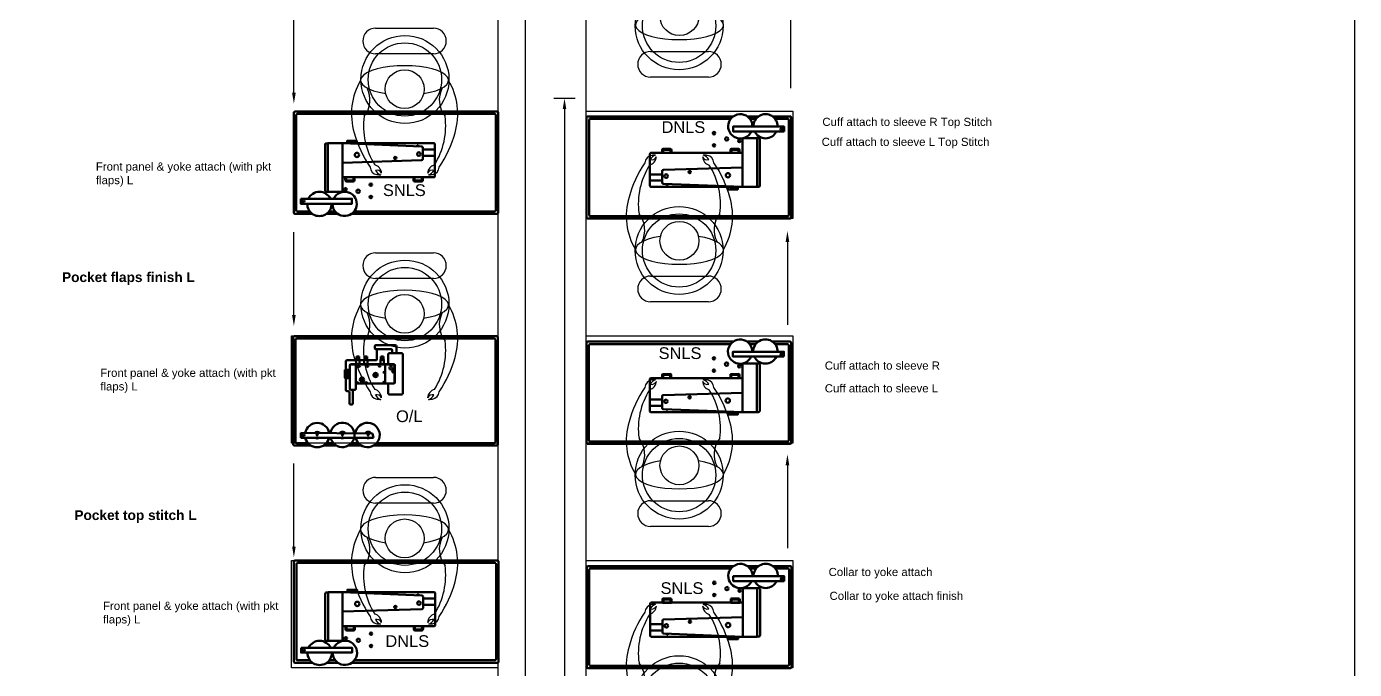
# Model space of a CAD drawing. Header units: feet. Extents: x 200 to 992, y 45 to 257.
# Drawn here: x 634.5 to 657.13, y 208.06 to 219.02 of the extents above; entities that cross this region are included whole.
import ezdxf

# ---------------------------------------------------------------- set-up
doc = ezdxf.new("R2010")
doc.units = ezdxf.units.FT
doc.header["$MEASUREMENT"] = 0
for name, color, linetype in [('assembly operations', 80, 'Continuous'), ('dimension', 100, 'Continuous'), ('machines', 21, 'Continuous'), ('ol mc', 190, 'Continuous'), ('prep side', 220, 'Continuous')]:
    doc.layers.add(name, color=color, linetype=linetype)
doc.styles.get("Standard").update_dxf_attribs({"font": 'arial.ttf'})

# ---------------------------------------------------------------- blocks, each defined once
blk = doc.blocks.new('snls block')
at = {"layer": 'machines', "linetype": 'ByBlock', "lineweight": 100}
for p, q in [((54.586, 84.152), (54.586, 84.133)), ((54.586, 84.152), (54.605, 84.152)), ((54.607, 84.133), (54.605, 84.152)), ((54.888, 84.077), (54.681, 84.077)), ((54.889, 83.97), (54.681, 83.97)), ((53.361, 83.553), (53.361, 83.605)), ((53.361, 83.605), (53.517, 83.605)), ((53.378, 83.57), (53.378, 83.605)), ((53.497, 83.533), (53.382, 83.533)), ((53.48, 83.549), (53.398, 83.549)), ((53.501, 83.605), (53.501, 83.57)), ((53.517, 83.605), (53.517, 83.553)), ((54.524, 83.553), (54.524, 83.605)), ((54.524, 83.605), (54.681, 83.605)), ((54.541, 83.57), (54.541, 83.605)), ((54.66, 83.533), (54.545, 83.533)), ((54.643, 83.549), (54.562, 83.549)), ((54.664, 83.605), (54.664, 83.57)), ((54.681, 83.605), (54.681, 83.553))]:
    blk.add_line(p, q, dxfattribs=at)
for points in [[(53.469, 82.981), (55.947, 82.981, 0.414214), (55.968, 83.002), (55.968, 84.703, 0.414214), (55.947, 84.724), (52.502, 84.724, 0.414214), (52.482, 84.703), (52.482, 83.002, 0.414214), (52.502, 82.981), (52.798, 82.981)], [(53.513, 83.023), (55.905, 83.023, 0.414214), (55.926, 83.043), (55.926, 84.662, 0.414214), (55.905, 84.683), (52.544, 84.683, 0.414214), (52.523, 84.662), (52.523, 83.043, 0.414214), (52.544, 83.023), (52.755, 83.023)]]:
    blk.add_lwpolyline(points, format="xyb", dxfattribs=at)
for points in [[(53.063, 83.355), (53.037, 83.355, -0.414214), (53.016, 83.375), (53.016, 84.161, -0.414214), (53.037, 84.182), (53.063, 84.182)], [(53.312, 84.185), (53.063, 84.185), (53.063, 83.355), (53.291, 83.355, 0.414214), (53.312, 83.375)], [(53.312, 84.185), (54.661, 84.131, -0.402601), (54.681, 84.11), (54.681, 83.914, -0.405445), (54.661, 83.893), (53.312, 83.853)], [(53.312, 84.185), (54.868, 84.185, -0.414214), (54.889, 84.164), (54.889, 83.624, -0.414214), (54.868, 83.604), (53.312, 83.604)]]:
    blk.add_lwpolyline(points, format="xyb", close=True, dxfattribs=at)
for points in [[(53.557, 84.185), (53.392, 84.185), (53.392, 84.225), (53.557, 84.225)], [(53.505, 84.185), (53.404, 84.185), (53.404, 84.222), (53.505, 84.222)], [(52.603, 83.237), (53.474, 83.237), (53.474, 83.154), (52.603, 83.154)], [(52.603, 83.237), (53.474, 83.237), (53.474, 83.154), (52.603, 83.154)]]:
    blk.add_lwpolyline(points, close=True, dxfattribs=at)
for points in [[(53.042, 82.981), (53.23, 82.981)], [(53.085, 83.023), (53.186, 83.023)]]:
    blk.add_lwpolyline(points, dxfattribs=at)
for centre, radius in [((53.56, 83.986), 0.0369), ((54.212, 83.931), 0.0196), ((54.613, 83.999), 0.0303), ((53.796, 83.476), 0.0206), ((53.366, 83.399), 0.0206), ((53.58, 83.365), 0.0285), ((53.796, 83.267), 0.0206), ((52.644, 83.202), 0.0219), ((52.644, 83.202), 0.0219)]:
    blk.add_circle(centre, radius, dxfattribs=at)
for centre, radius, start, end in [((53.382, 83.553), 0.0208, 180, 270), ((53.398, 83.57), 0.0208, 180, 270), ((53.48, 83.57), 0.0208, 270, 0), ((53.497, 83.553), 0.0208, 270, 0), ((54.545, 83.553), 0.0208, 180, 270), ((54.562, 83.57), 0.0208, 180, 270), ((54.643, 83.57), 0.0208, 270, 0), ((54.66, 83.553), 0.0208, 270, 0), ((52.92, 83.149), 0.207, 25.1747, 154.8253), ((53.35, 83.151), 0.207, 179.1324, 155.4718), ((52.92, 83.149), 0.207, 178.5457, 1.4543)]:
    blk.add_arc(centre, radius, start, end, dxfattribs=at)

msp = doc.modelspace()

# ---------------------------------------------------------------- linework, layer by layer
at = {"linetype": 'ByBlock'}
msp.add_lwpolyline([(613.52126, 255.91339), (657.12849, 255.91339), (657.12849, 171.90198), (613.52126, 171.90198)], close=True, dxfattribs=at)
for points in [[(644.03678, 177.44718), (644.03678, 240.55656), (642.53678, 240.55656), (642.53678, 177.44718)], [(640.45232, 218.99517), (641.43662, 218.99517)], [(641.43662, 218.55584), (640.45232, 218.55584)], [(645.13693, 218.59788), (646.12123, 218.59788)], [(646.12123, 218.15855), (645.13693, 218.15855)], [(640.45232, 215.16517), (641.43662, 215.16517)], [(641.43662, 214.72584), (640.45232, 214.72584)], [(645.13693, 214.76788), (646.12123, 214.76788)], [(646.12123, 214.32855), (645.13693, 214.32855)], [(640.45232, 211.33517), (641.43662, 211.33517)], [(640.45232, 211.33517), (641.43662, 211.33517)], [(641.43662, 210.89584), (640.45232, 210.89584)], [(641.43662, 210.89584), (640.45232, 210.89584)], [(645.13693, 210.93788), (646.12123, 210.93788)], [(646.12123, 210.49855), (645.13693, 210.49855)]]:
    msp.add_lwpolyline(points)
at = {"linetype": 'ByBlock', "lineweight": -2}
for points in [[(639.05942, 217.89347), (639.05942, 219.30692)], [(647.51781, 219.38597), (647.51781, 217.97252)], [(639.05942, 214.10148), (639.05942, 215.51494)], [(647.46813, 215.35119), (647.46813, 213.93774)], [(639.05942, 210.15587), (639.05942, 211.56932)], [(647.46813, 211.54187), (647.46813, 210.12841)]]:
    msp.add_lwpolyline(points, dxfattribs=at)
for points in [[(644.03678, 217.57656), (647.55741, 217.57656), (647.55741, 215.74649), (644.03678, 215.74649)], [(642.53678, 211.91716), (639.01614, 211.91716), (639.01614, 213.74723), (642.53678, 213.74723)], [(644.03678, 213.74656), (647.55741, 213.74656), (647.55741, 211.91649), (644.03678, 211.91649)], [(642.53678, 208.08716), (639.01614, 208.08716), (639.01614, 209.91723), (642.53678, 209.91723)], [(644.03678, 209.91656), (647.55741, 209.91656), (647.55741, 208.08649), (644.03678, 208.08649)]]:
    msp.add_lwpolyline(points, close=True)
for centre, radius in [((645.62293, 219.03413), 0.75), ((645.62293, 219.03413), 0.625), ((645.62781, 219.19932), 0.3314), ((640.95062, 218.11958), 0.75), ((640.95062, 218.11958), 0.625), ((640.94574, 217.9544), 0.3314), ((645.62293, 215.20413), 0.75), ((645.62293, 215.20413), 0.625), ((645.62781, 215.36932), 0.3314), ((640.95062, 214.28958), 0.75), ((640.95062, 214.28958), 0.625), ((640.94574, 214.1244), 0.3314), ((645.62293, 211.37413), 0.75), ((645.62293, 211.37413), 0.625), ((645.62781, 211.53932), 0.3314), ((640.95062, 210.45958), 0.75), ((640.95062, 210.45958), 0.75), ((640.95062, 210.45958), 0.625), ((640.95062, 210.45958), 0.625), ((640.94574, 210.2944), 0.3314), ((640.94574, 210.2944), 0.3314), ((645.62293, 207.54413), 0.75), ((645.62293, 207.54413), 0.625)]:
    msp.add_circle(centre, radius)
for centre, radius, start, end in [((640.45232, 218.7755), 0.21966, 90, 270), ((641.43662, 218.7755), 0.21966, 270, 90), ((645.13693, 218.37821), 0.21966, 90, 270), ((646.12123, 218.37821), 0.21966, 270, 90), ((641.16925, 217.53259), 1.12909, 149.566063, 196.497517), ((640.72223, 217.53259), 1.12909, 343.502483, 30.433937), ((639.91441, 217.77002), 0.44097, 321.008421, 27.632528), ((641.97707, 217.77002), 0.44097, 152.367472, 218.991579), ((641.47681, 217.32405), 1.23125, 172.133942, 212.405248), ((640.41467, 217.32405), 1.23125, 327.594752, 7.866058), ((641.94735, 217.7158), 1.92771, 195.151137, 214.435473), ((639.94413, 217.7158), 1.92771, 325.564527, 344.848863), ((645.17991, 216.68722), 0.14081, 100.122504, 175.609876), ((645.07556, 216.81402), 0.16061, 285.828882, 355.212594), ((645.25898, 216.68617), 0.1464, 104.680297, 152.481191), ((645.15518, 216.83908), 0.08916, 253.018909, 334.439991), ((645.20961, 216.10906), 0.71883, 89.022524, 94.34402), ((646.10044, 216.83908), 0.08916, 205.560009, 286.981091), ((646.18006, 216.81402), 0.16061, 184.787406, 254.171118), ((646.04601, 216.10906), 0.71883, 85.65598, 90.977476), ((645.99664, 216.68617), 0.1464, 27.518809, 75.319703), ((646.07571, 216.68722), 0.14081, 4.390124, 79.877496), ((640.49784, 216.6365), 0.14081, 184.390124, 259.877496), ((640.39349, 216.50969), 0.16061, 4.787406, 74.171118), ((640.47311, 216.48463), 0.08916, 25.560009, 106.981091), ((640.57691, 216.63754), 0.1464, 207.518809, 255.319703), ((641.49799, 216.50969), 0.16061, 105.828882, 175.212594), ((641.41837, 216.48463), 0.08916, 73.018909, 154.439991), ((641.31457, 216.63754), 0.1464, 284.680297, 332.481191), ((641.39364, 216.6365), 0.14081, 280.122504, 355.609876), ((646.62942, 215.60792), 1.92771, 145.564527, 164.848863), ((646.15888, 215.99967), 1.23125, 147.594752, 187.866058), ((645.09674, 215.99967), 1.23125, 352.133942, 32.405248), ((644.6262, 215.60792), 1.92771, 15.151137, 34.435473), ((640.52754, 217.21465), 0.71883, 265.65598, 270.977476), ((641.36394, 217.21465), 0.71883, 269.022524, 274.34402), ((645.85133, 215.79112), 1.12909, 163.502483, 210.433937), ((645.4043, 215.79112), 1.12909, 329.566063, 16.497517), ((644.59648, 215.5537), 0.44097, 332.367472, 38.991579), ((646.65914, 215.5537), 0.44097, 141.008421, 207.632528), ((640.45232, 214.9455), 0.21966, 90, 270), ((641.43662, 214.9455), 0.21966, 270, 90), ((645.13693, 214.54821), 0.21966, 90, 270), ((646.12123, 214.54821), 0.21966, 270, 90), ((641.16925, 213.70259), 1.12909, 149.566063, 196.497517), ((640.72223, 213.70259), 1.12909, 343.502483, 30.433937), ((639.91441, 213.94002), 0.44097, 321.008421, 27.632528), ((641.97707, 213.94002), 0.44097, 152.367472, 218.991579), ((641.47681, 213.49405), 1.23125, 172.133942, 212.405248), ((640.41467, 213.49405), 1.23125, 327.594752, 7.866058), ((641.94735, 213.8858), 1.92771, 195.151137, 214.435473), ((639.94413, 213.8858), 1.92771, 325.564527, 344.848863), ((645.17991, 212.85722), 0.14081, 100.122504, 175.609876), ((645.07556, 212.98402), 0.16061, 285.828882, 355.212594), ((645.25898, 212.85617), 0.1464, 104.680297, 152.481191), ((645.15518, 213.00908), 0.08916, 253.018909, 334.439991), ((645.20961, 212.27906), 0.71883, 89.022524, 94.34402), ((646.10044, 213.00908), 0.08916, 205.560009, 286.981091), ((646.18006, 212.98402), 0.16061, 184.787406, 254.171118), ((646.04601, 212.27906), 0.71883, 85.65598, 90.977476), ((645.99664, 212.85617), 0.1464, 27.518809, 75.319703), ((646.07571, 212.85722), 0.14081, 4.390124, 79.877496), ((640.49784, 212.8065), 0.14081, 184.390124, 259.877496), ((640.39349, 212.67969), 0.16061, 4.787406, 74.171118), ((640.47311, 212.65463), 0.08916, 25.560009, 106.981091), ((640.57691, 212.80754), 0.1464, 207.518809, 255.319703), ((640.52754, 213.38465), 0.71883, 265.65598, 270.977476), ((641.49799, 212.67969), 0.16061, 105.828882, 175.212594), ((641.41837, 212.65463), 0.08916, 73.018909, 154.439991), ((641.31457, 212.80754), 0.1464, 284.680297, 332.481191), ((641.36394, 213.38465), 0.71883, 269.022524, 274.34402), ((641.39364, 212.8065), 0.14081, 280.122504, 355.609876), ((646.62942, 211.77792), 1.92771, 145.564527, 164.848863), ((646.15888, 212.16967), 1.23125, 147.594752, 187.866058), ((645.09674, 212.16967), 1.23125, 352.133942, 32.405248), ((644.6262, 211.77792), 1.92771, 15.151137, 34.435473), ((645.85133, 211.96112), 1.12909, 163.502483, 210.433937), ((645.4043, 211.96112), 1.12909, 329.566063, 16.497517), ((644.59648, 211.7237), 0.44097, 332.367472, 38.991579), ((646.65914, 211.7237), 0.44097, 141.008421, 207.632528), ((640.45232, 211.1155), 0.21966, 90, 270), ((640.45232, 211.1155), 0.21966, 90, 270), ((641.43662, 211.1155), 0.21966, 270, 90), ((641.43662, 211.1155), 0.21966, 270, 90), ((645.13693, 210.71821), 0.21966, 90, 270), ((646.12123, 210.71821), 0.21966, 270, 90), ((641.16925, 209.87259), 1.12909, 149.566063, 196.497517), ((641.16925, 209.87259), 1.12909, 149.566063, 196.497517), ((640.72223, 209.87259), 1.12909, 343.502483, 30.433937), ((640.72223, 209.87259), 1.12909, 343.502483, 30.433937), ((639.91441, 210.11002), 0.44097, 321.008421, 27.632528), ((639.91441, 210.11002), 0.44097, 321.008421, 27.632528), ((641.97707, 210.11002), 0.44097, 152.367472, 218.991579), ((641.97707, 210.11002), 0.44097, 152.367472, 218.991579), ((641.47681, 209.66405), 1.23125, 172.133942, 212.405248), ((641.47681, 209.66405), 1.23125, 172.133942, 212.405248), ((640.41467, 209.66405), 1.23125, 327.594752, 7.866058), ((640.41467, 209.66405), 1.23125, 327.594752, 7.866058), ((641.94735, 210.0558), 1.92771, 195.151137, 214.435473), ((641.94735, 210.0558), 1.92771, 195.151137, 214.435473), ((639.94413, 210.0558), 1.92771, 325.564527, 344.848863), ((639.94413, 210.0558), 1.92771, 325.564527, 344.848863), ((645.17991, 209.02722), 0.14081, 100.122504, 175.609876), ((645.07556, 209.15402), 0.16061, 285.828882, 355.212594), ((645.25898, 209.02617), 0.1464, 104.680297, 152.481191), ((645.15518, 209.17908), 0.08916, 253.018909, 334.439991), ((645.20961, 208.44906), 0.71883, 89.022524, 94.34402), ((646.10044, 209.17908), 0.08916, 205.560009, 286.981091), ((646.18006, 209.15402), 0.16061, 184.787406, 254.171118), ((646.04601, 208.44906), 0.71883, 85.65598, 90.977476), ((645.99664, 209.02617), 0.1464, 27.518809, 75.319703), ((646.07571, 209.02722), 0.14081, 4.390124, 79.877496), ((640.49784, 208.9765), 0.14081, 184.390124, 259.877496), ((640.49784, 208.9765), 0.14081, 184.390124, 259.877496), ((640.39349, 208.84969), 0.16061, 4.787406, 74.171118), ((640.39349, 208.84969), 0.16061, 4.787406, 74.171118), ((640.47311, 208.82463), 0.08916, 25.560009, 106.981091), ((640.47311, 208.82463), 0.08916, 25.560009, 106.981091), ((640.57691, 208.97754), 0.1464, 207.518809, 255.319703), ((640.57691, 208.97754), 0.1464, 207.518809, 255.319703), ((640.52754, 209.55465), 0.71883, 265.65598, 270.977476), ((640.52754, 209.55465), 0.71883, 265.65598, 270.977476), ((641.49799, 208.84969), 0.16061, 105.828882, 175.212594), ((641.49799, 208.84969), 0.16061, 105.828882, 175.212594), ((641.41837, 208.82463), 0.08916, 73.018909, 154.439991), ((641.41837, 208.82463), 0.08916, 73.018909, 154.439991), ((641.31457, 208.97754), 0.1464, 284.680297, 332.481191), ((641.31457, 208.97754), 0.1464, 284.680297, 332.481191), ((641.36394, 209.55465), 0.71883, 269.022524, 274.34402), ((641.36394, 209.55465), 0.71883, 269.022524, 274.34402), ((641.39364, 208.9765), 0.14081, 280.122504, 355.609876), ((641.39364, 208.9765), 0.14081, 280.122504, 355.609876), ((646.62942, 207.94792), 1.92771, 145.564527, 164.848863), ((646.15888, 208.33967), 1.23125, 147.594752, 187.866058), ((645.09674, 208.33967), 1.23125, 352.133942, 32.405248), ((644.6262, 207.94792), 1.92771, 15.151137, 34.435473), ((645.85133, 208.13112), 1.12909, 163.502483, 210.433937), ((645.4043, 208.13112), 1.12909, 329.566063, 16.497517), ((644.59648, 207.8937), 0.44097, 332.367472, 38.991579), ((646.65914, 207.8937), 0.44097, 141.008421, 207.632528)]:
    msp.add_arc(centre, radius, start, end)
for centre, major_axis in [((645.62781, 219.04919), (0.75, 0)), ((640.94574, 218.10453), (-0.75, 0)), ((645.62781, 215.21919), (0.75, 0)), ((640.94574, 214.27453), (-0.75, 0)), ((645.62781, 211.38919), (0.75, 0)), ((640.94574, 210.44453), (-0.75, 0)), ((640.94574, 210.44453), (-0.75, 0))]:
    msp.add_ellipse(centre, major_axis=major_axis, ratio=0.33333333, start_param=2.01554376, end_param=7.4092342)
at = {"linetype": 'ByBlock'}
for points in [[(639.09025, 217.89347), (639.05942, 217.70847), (639.02859, 217.89347)], [(647.49897, 215.35119), (647.46813, 215.53619), (647.4373, 215.35119)], [(639.09025, 214.10148), (639.05942, 213.91648), (639.02859, 214.10148)], [(647.49897, 211.54187), (647.46813, 211.72687), (647.4373, 211.54187)], [(639.09025, 210.15587), (639.05942, 209.97087), (639.02859, 210.15587)]]:
    msp.add_solid(points, dxfattribs=at)
at = {"layer": 'dimension', "linetype": 'ByBlock', "lineweight": -2}
msp.add_line((643.48983, 217.8), (643.84983, 217.8), dxfattribs=at)
for points in [[(643.00526, 178.53698), (643.00526, 227.44687)], [(643.66983, 217.615), (643.66983, 178.35198)]]:
    msp.add_lwpolyline(points, dxfattribs=at)
at = {"layer": 'dimension', "linetype": 'ByBlock'}
msp.add_solid([(643.63899, 217.615), (643.66983, 217.8), (643.70066, 217.615)], dxfattribs=at)
at = {"layer": 'ol mc', "linetype": 'ByBlock', "lineweight": 100}
for p, q in [((639.04689, 213.72301), (639.04689, 212.96041)), ((642.51214, 213.74376), (639.06764, 213.74376)), ((639.08839, 213.68151), (639.08839, 213.00294)), ((642.47064, 213.70226), (639.10914, 213.70226)), ((640.43636, 213.5404), (640.43636, 213.57114)), ((640.45711, 213.59189), (640.52125, 213.59189)), ((640.52125, 213.59189), (640.78621, 213.59189)), ((640.80696, 213.57114), (640.80696, 213.45223)), ((642.49139, 211.93851), (642.49139, 213.68151)), ((642.53289, 211.89701), (642.53289, 213.72301)), ((640.12116, 213.26548), (640.12116, 213.34535)), ((640.179, 213.34535), (640.12116, 213.34535)), ((640.12753, 213.34535), (640.12753, 213.39549)), ((640.12753, 213.39549), (640.17143, 213.39549)), ((640.17143, 213.34535), (640.12753, 213.34535)), ((640.13656, 213.34535), (640.13656, 213.39549)), ((640.14528, 213.34535), (640.14528, 213.39549)), ((640.15399, 213.34535), (640.15399, 213.39549)), ((640.16319, 213.34535), (640.16319, 213.39549)), ((640.17143, 213.39549), (640.17143, 213.34535)), ((640.179, 213.34535), (640.179, 213.26548)), ((640.25611, 213.26548), (640.25611, 213.34535)), ((640.31395, 213.34535), (640.25611, 213.34535)), ((640.26308, 213.34535), (640.26308, 213.39549)), ((640.26308, 213.39549), (640.30697, 213.39549)), ((640.30697, 213.34535), (640.26308, 213.34535)), ((640.2714, 213.34535), (640.2714, 213.39549)), ((640.27917, 213.34535), (640.27917, 213.39549)), ((640.28575, 213.34535), (640.28575, 213.39549)), ((640.29263, 213.34535), (640.29263, 213.39549)), ((640.2998, 213.34535), (640.2998, 213.39549)), ((640.30697, 213.39549), (640.30697, 213.34535)), ((640.31395, 213.34535), (640.31395, 213.26548)), ((640.71496, 213.51965), (640.45711, 213.51965)), ((640.46983, 213.35259), (640.46983, 213.51965)), ((640.46983, 213.35259), (640.46983, 213.34014)), ((640.53565, 213.26548), (640.53565, 213.34535)), ((640.59349, 213.34535), (640.53565, 213.34535)), ((640.54178, 213.34535), (640.54178, 213.39549)), ((640.54178, 213.39549), (640.58567, 213.39549)), ((640.58567, 213.34535), (640.54178, 213.34535)), ((640.54734, 213.34535), (640.54734, 213.39549)), ((640.55451, 213.34535), (640.55451, 213.39549)), ((640.56259, 213.34535), (640.56259, 213.39549)), ((640.57066, 213.34535), (640.57066, 213.39549)), ((640.57843, 213.34535), (640.57843, 213.39549)), ((640.58567, 213.39549), (640.58567, 213.34535)), ((640.59349, 213.34535), (640.59349, 213.26548)), ((640.66572, 213.43148), (640.66572, 213.26548)), ((640.89397, 213.45223), (640.68647, 213.45223)), ((640.72675, 213.45223), (640.68647, 213.45223)), ((640.73571, 213.45223), (640.73571, 213.4989)), ((640.91472, 212.76748), (640.91472, 213.43148)), ((639.9252, 213.03796), (639.9252, 213.16101)), ((639.9335, 213.16931), (640.01196, 213.16931)), ((639.94436, 213.16931), (639.94436, 213.31109)), ((639.97733, 213.16356), (639.96073, 213.16356)), ((639.97733, 213.1547), (639.96073, 213.1547)), ((639.97733, 213.1435), (639.96073, 213.1435)), ((639.9778, 213.1323), (639.9612, 213.1323)), ((639.9778, 213.12157), (639.9612, 213.12157)), ((639.96156, 213.02966), (639.96156, 213.16931)), ((639.96511, 213.33184), (640.05083, 213.33184)), ((639.97816, 213.02966), (639.97816, 213.16931)), ((640.01196, 212.84894), (640.01196, 213.24473)), ((640.01196, 213.16931), (640.01196, 213.02966)), ((640.03271, 213.26548), (640.11591, 213.26548)), ((640.03271, 213.25718), (640.11591, 213.25718)), ((640.05083, 213.33184), (640.08023, 213.33184)), ((640.08023, 213.33184), (640.12116, 213.33184)), ((640.75916, 213.26548), (640.11591, 213.26548)), ((640.11591, 213.26548), (640.11591, 212.93348)), ((640.11591, 213.26548), (640.11591, 212.84894)), ((640.77161, 213.25718), (640.11591, 213.25718)), ((640.179, 213.33705), (640.12116, 213.33705)), ((640.179, 213.26548), (640.12116, 213.26548)), ((640.179, 213.33184), (640.2317, 213.33184)), ((640.179, 213.33184), (640.25611, 213.33184)), ((640.25611, 213.33184), (640.179, 213.33184)), ((640.31395, 213.33705), (640.25611, 213.33705)), ((640.31395, 213.26548), (640.25611, 213.26548)), ((640.31395, 213.33184), (640.4007, 213.33184)), ((640.66572, 213.26548), (640.34599, 213.26548)), ((640.4007, 213.33184), (640.45854, 213.33184)), ((640.45854, 213.33184), (640.46153, 213.33184)), ((640.59349, 213.33705), (640.53565, 213.33705)), ((640.59349, 213.26548), (640.53565, 213.26548)), ((640.58677, 213.12509), (640.58677, 213.13133)), ((640.59349, 213.26548), (640.59349, 213.26654)), ((640.59349, 213.26654), (640.59349, 213.26654)), ((640.59349, 213.26654), (640.59349, 213.26548)), ((640.59349, 213.26548), (640.59349, 213.26548)), ((640.59507, 213.13963), (640.61391, 213.13963)), ((640.61391, 212.93348), (640.61391, 213.26548)), ((640.61391, 213.13963), (640.61391, 213.11679)), ((640.77161, 212.93763), (640.77161, 213.26133)), ((640.77991, 212.95423), (640.77991, 213.24473)), ((639.04689, 212.28956), (639.04689, 212.96041)), ((639.08839, 213.00294), (639.08839, 212.2457)), ((640.01196, 213.02966), (639.9335, 213.02966)), ((639.94436, 212.82515), (639.94436, 213.02966)), ((639.9778, 213.11131), (639.9612, 213.11131)), ((639.9778, 213.09964), (639.9612, 213.09964)), ((639.9778, 213.03899), (639.9612, 213.03899)), ((639.97816, 213.02966), (639.96156, 213.02966)), ((639.9782, 213.08751), (639.9616, 213.08751)), ((639.9782, 213.07631), (639.9616, 213.07631)), ((639.9782, 213.06325), (639.9616, 213.06325)), ((639.97826, 213.05112), (639.96166, 213.05112)), ((640.11591, 212.93348), (640.75916, 212.93348)), ((640.12571, 212.93348), (640.12571, 212.94802)), ((640.15285, 212.93348), (640.12571, 212.93348)), ((640.13401, 212.95632), (640.14455, 212.95632)), ((640.15285, 212.94802), (640.15285, 212.93348)), ((640.27949, 212.93348), (640.27949, 212.94802)), ((640.30663, 212.93348), (640.27949, 212.93348)), ((640.28779, 212.95632), (640.29833, 212.95632)), ((640.30663, 212.94802), (640.30663, 212.93348)), ((640.58677, 212.95522), (640.58677, 212.96146)), ((640.61391, 213.11679), (640.59507, 213.11679)), ((640.59507, 212.96976), (640.61391, 212.96976)), ((640.61391, 212.94692), (640.59507, 212.94692)), ((640.61391, 212.96976), (640.61391, 212.94692)), ((640.66572, 212.93348), (640.66572, 212.76748)), ((639.9846, 212.8044), (639.96511, 212.8044)), ((640.00535, 212.5999), (640.00535, 212.78365)), ((640.09516, 212.82819), (640.03271, 212.82819)), ((640.06633, 212.82819), (640.06633, 212.5999)), ((640.68647, 212.74673), (640.89397, 212.74673)), ((640.04558, 212.57915), (640.0261, 212.57915)), ((639.04689, 212.28956), (639.04689, 211.89701)), ((639.08839, 212.2457), (639.08839, 211.93851)), ((639.17687, 212.09479), (640.39859, 212.08447)), ((639.17687, 212.01179), (639.17687, 212.09479)), ((640.41716, 212.00856), (639.17687, 212.01179)), ((640.39859, 212.08447), (640.41716, 212.00856)), ((639.06764, 211.87626), (639.35368, 211.87626)), ((639.10914, 211.91776), (639.30222, 211.91776)), ((639.5594, 211.87626), (639.78702, 211.87626)), ((639.61086, 211.91776), (639.73368, 211.91776)), ((639.98511, 211.87626), (640.21329, 211.87626)), ((640.03845, 211.91776), (640.16063, 211.91776)), ((640.41413, 211.87626), (642.51214, 211.87626)), ((640.46679, 211.91776), (642.47064, 211.91776))]:
    msp.add_line(p, q, dxfattribs=at)
for centre, radius in [((640.17202, 213.2367), 0.01428), ((640.31346, 213.2367), 0.01428), ((640.52063, 213.2367), 0.01428), ((640.7135, 213.20101), 0.02712), ((640.75065, 213.14106), 0.01572), ((640.22059, 213.00259), 0.03569), ((640.22059, 213.00259), 0.01428), ((640.45062, 213.07967), 0.03569), ((640.45062, 213.07967), 0.01428), ((639.21799, 212.05975), 0.02189), ((639.45654, 212.05784), 0.01059), ((639.88699, 212.05784), 0.01059), ((640.3243, 212.05784), 0.01059)]:
    msp.add_circle(centre, radius, dxfattribs=at)
for centre, radius, start, end in [((639.06764, 213.72301), 0.02075, 90, 180), ((639.10914, 213.68151), 0.02075, 90, 180), ((640.45711, 213.57114), 0.02075, 90, 180), ((640.78621, 213.57114), 0.02075, 0, 90), ((642.47064, 213.68151), 0.02075, 0, 90), ((642.51214, 213.72301), 0.02075, 0, 90), ((640.45711, 213.5404), 0.02075, 180, 270), ((640.68647, 213.43148), 0.02075, 90, 180), ((640.71496, 213.4989), 0.02075, 0, 90), ((640.89397, 213.43148), 0.02075, 0, 90), ((639.9335, 213.16101), 0.0083, 90, 180), ((639.96511, 213.31109), 0.02075, 90, 180), ((640.03271, 213.24473), 0.02075, 90, 180), ((640.03271, 213.26133), 0.00415, 90, 270), ((640.46153, 213.34014), 0.0083, 270, 0), ((640.59507, 213.13133), 0.0083, 90, 180), ((640.59507, 213.12509), 0.0083, 180, 270), ((640.75916, 213.24473), 0.02075, 0, 90), ((639.9335, 213.03796), 0.0083, 180, 270), ((640.13401, 212.94802), 0.0083, 90, 180), ((640.14455, 212.94802), 0.0083, 360, 90), ((640.28779, 212.94802), 0.0083, 90, 180), ((640.29833, 212.94802), 0.0083, 360, 90), ((640.59507, 212.96146), 0.0083, 90, 180), ((640.59507, 212.95522), 0.0083, 180, 270), ((640.75916, 212.95423), 0.02075, 270, 0), ((639.96511, 212.82515), 0.02075, 180, 270), ((639.9846, 212.78365), 0.02075, 0, 90), ((640.03271, 212.84894), 0.02075, 180, 270), ((640.09516, 212.84894), 0.02075, 270, 0), ((640.68647, 212.76748), 0.02075, 180, 270), ((640.89397, 212.76748), 0.02075, 270, 0), ((640.0261, 212.5999), 0.02075, 180, 270), ((640.04558, 212.5999), 0.02075, 270, 0), ((639.45654, 212.05647), 0.2075, 10.644339, 169.355661), ((639.88607, 212.05859), 0.2075, 193.033836, 169.951975), ((640.31371, 212.05784), 0.2075, 193.512598, 171.941839), ((639.45654, 212.05647), 0.2075, 192.432427, 347.567573), ((639.45654, 212.05647), 0.05577, 39.673494, 139.358275), ((639.45654, 212.05647), 0.05577, 234.353893, 305.346954), ((639.88699, 212.05784), 0.05577, 33.232928, 145.798841), ((639.88699, 212.05784), 0.05577, 239.041902, 300.658945), ((640.3243, 212.05784), 0.05577, 28.779902, 150.251867), ((640.3243, 212.05784), 0.05577, 241.415125, 298.285722), ((639.06764, 211.89701), 0.02075, 180, 270), ((639.10914, 211.93851), 0.02075, 180, 270), ((642.47064, 211.93851), 0.02075, 270, 0), ((642.51214, 211.89701), 0.02075, 270, 0)]:
    msp.add_arc(centre, radius, start, end, dxfattribs=at)

# ---------------------------------------------------------------- block references
for p in [(586.57412, 132.84809), (586.57798, 125.19302)]:
    msp.add_blockref('snls block', p)
at = {"rotation": 180}
for p in [(700.01474, 300.47146), (700.01231, 296.63079), (700.01795, 292.80395)]:
    msp.add_blockref('snls block', p, dxfattribs=at)

# ---------------------------------------------------------------- texts
at = {"char_height": 0.2, "attachment_point": 1}
for s, width, insert in [('DNLS', 0.6548569, (645.32295, 217.40708)), ('SNLS', 0.9053555, (640.57572, 216.33234)), ('SNLS', 0.9053555, (645.27311, 213.55343)), ('O/L', 0.6997084, (640.7995, 212.47821)), ('SNLS', 0.9053555, (645.30607, 209.54712)), ('DNLS', 0.6548569, (640.61852, 208.64404))]:
    msp.add_mtext_dynamic_manual_height_columns(s, width=width, gutter_width=1, heights=[0], dxfattribs=dict(at, insert=insert))
at = {"layer": 'assembly operations', "linetype": 'ByBlock', "char_height": 0.1388878, "attachment_point": 1}
for s, insert, width in [('Cuff attach to sleeve R Top Stitch', (648.06299, 217.466), 3.0107479), ('Cuff attach to sleeve L Top Stitch', (648.05159, 217.12575), 3.0107479), ('Front panel & yoke attach (with pkt\\Pflaps) L', (635.68581, 216.70473), 3.1184806), ('Front panel & yoke attach (with pkt\\Pflaps) L', (635.76136, 213.18788), 3.1184806), ('Cuff attach to sleeve R', (648.10464, 213.31139), 2.0482158), ('Cuff attach to sleeve L', (648.10464, 212.92333), 2.0482158), ('Collar to yoke attach', (648.16945, 209.79165), 1.8331481), ('Collar to yoke attach finish', (648.18572, 209.3852), 2.365346), ('Front panel & yoke attach (with pkt\\Pflaps) L', (635.80816, 209.21542), 3.1184806)]:
    msp.add_mtext(s, dxfattribs=dict(at, insert=insert, width=width))
at = {"layer": 'prep side', "linetype": 'ByBlock', "char_height": 0.2, "attachment_point": 1}
for s, insert in [('{\\fArial|b1|i0|c0|p34;\\H0.83333x;Pocket flaps finish L}', (635.10846, 214.83238)), ('{\\fArial|b1|i0|c0|p34;\\H0.83333x;Pocket top stitch L}', (635.31948, 210.77467))]:
    msp.add_mtext_dynamic_manual_height_columns(s, width=2.9744346, gutter_width=1, heights=[0], dxfattribs=dict(at, insert=insert))

doc.saveas('drawing.dxf')
